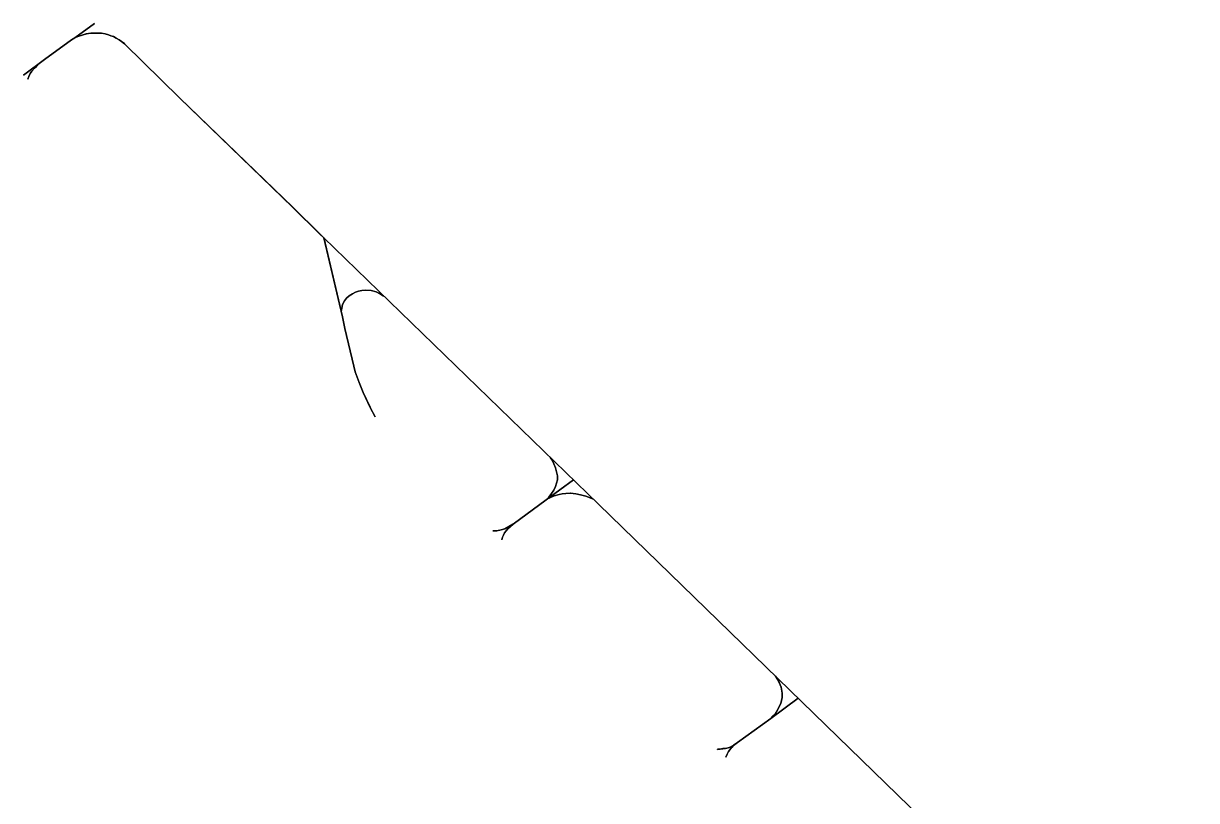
# Model space of a CAD drawing. Extents: x -291248544 to -291003570, y 98625193 to 98746984.
# Drawn here: x -291248544 to -291188300, y 98691525 to 98731465 of the extents above; entities that cross this region are included whole.
import ezdxf

# ---------------------------------------------------------------- set-up
doc = ezdxf.new("R2010")
doc.units = 0

msp = doc.modelspace()

# ---------------------------------------------------------------- linework, layer by layer
at = {"layer": 'mg_to_dxf', "color": 2}
for points in [[(-291244903.97, 98731464.09), (-291244903.75, 98731465.49), (-291245911.64, 98730732.48), (-291245910.24, 98730732.26)], [(-291245910.24, 98730732.26), (-291245910.46, 98730730.86), (-291244902.57, 98731463.87), (-291244903.97, 98731464.09)], [(-291244903.97, 98731464.09), (-291244902.57, 98731463.87), (-291244903.75, 98731465.49), (-291244903.97, 98731464.09)], [(-291246071.27, 98730617.23), (-291246071.04, 98730618.63), (-291247468.04, 98729610.96), (-291247466.64, 98729610.74)], [(-291247466.64, 98729610.74), (-291247466.86, 98729609.34), (-291246069.87, 98730617), (-291246071.27, 98730617.23)], [(-291245911.05, 98730731.67), (-291245910.73, 98730733.13), (-291246071.85, 98730618.04), (-291246070.45, 98730617.81)], [(-291246070.45, 98730617.81), (-291246071.85, 98730618.04), (-291246070.69, 98730616.42), (-291246070.45, 98730617.81)], [(-291246071.27, 98730617.23), (-291246069.87, 98730617), (-291246071.04, 98730618.63), (-291246071.27, 98730617.23)], [(-291246070.45, 98730617.81), (-291246070.69, 98730616.42), (-291245909.74, 98730731.38), (-291245911.05, 98730731.67)], [(-291245910.24, 98730732.26), (-291245911.64, 98730732.48), (-291245910.46, 98730730.86), (-291245910.24, 98730732.26)], [(-291245750.89, 98730800.43), (-291245750.31, 98730801.77), (-291245911.6, 98730732.64), (-291245910.18, 98730732.16)], [(-291245910.18, 98730732.16), (-291245911.6, 98730732.64), (-291245910.61, 98730730.89), (-291245910.18, 98730732.16)], [(-291245911.05, 98730731.67), (-291245909.74, 98730731.38), (-291245910.73, 98730733.13), (-291245911.05, 98730731.67)], [(-291245910.18, 98730732.16), (-291245910.61, 98730730.89), (-291245749.63, 98730799.88), (-291245750.89, 98730800.43)], [(-291245476.25, 98730880.6), (-291245475.57, 98730881.84), (-291245751.25, 98730801.43), (-291245749.95, 98730800.77)], [(-291245749.95, 98730800.77), (-291245751.25, 98730801.43), (-291245750.57, 98730799.55), (-291245749.95, 98730800.77)], [(-291245750.89, 98730800.43), (-291245749.63, 98730799.88), (-291245750.31, 98730801.77), (-291245750.89, 98730800.43)], [(-291245749.95, 98730800.77), (-291245750.57, 98730799.55), (-291245475.01, 98730879.92), (-291245476.25, 98730880.6)], [(-291245316.03, 98730926.38), (-291245315.28, 98730927.63), (-291245476.53, 98730881.56), (-291245475.29, 98730880.87)], [(-291245475.29, 98730880.87), (-291245476.53, 98730881.56), (-291245475.97, 98730879.64), (-291245475.29, 98730880.87)], [(-291245476.25, 98730880.6), (-291245475.01, 98730879.92), (-291245475.57, 98730881.84), (-291245476.25, 98730880.6)], [(-291245475.29, 98730880.87), (-291245475.97, 98730879.64), (-291245314.86, 98730925.67), (-291245316.03, 98730926.38)], [(-291245087.16, 98730960.77), (-291245086.28, 98730961.92), (-291245316.26, 98730927.42), (-291245315.06, 98730926.59)], [(-291245315.06, 98730926.59), (-291245316.26, 98730927.42), (-291245315.83, 98730925.46), (-291245315.06, 98730926.59)], [(-291245316.03, 98730926.38), (-291245314.86, 98730925.67), (-291245315.28, 98730927.63), (-291245316.03, 98730926.38)], [(-291245315.06, 98730926.59), (-291245315.83, 98730925.46), (-291245086.07, 98730959.92), (-291245087.16, 98730960.77)], [(-291244904.06, 98730972.26), (-291244903.1, 98730973.32), (-291245087.27, 98730961.81), (-291245086.17, 98730960.88)], [(-291245086.17, 98730960.88), (-291245087.27, 98730961.81), (-291245087.06, 98730959.82), (-291245086.17, 98730960.88)], [(-291245087.16, 98730960.77), (-291245086.07, 98730959.92), (-291245086.28, 98730961.92), (-291245087.16, 98730960.77)], [(-291245086.17, 98730960.88), (-291245087.06, 98730959.82), (-291244903.03, 98730971.32), (-291244904.06, 98730972.26)], [(-291244903.06, 98730972.29), (-291244904.1, 98730973.29), (-291244904.03, 98730971.29), (-291244903.06, 98730972.29)], [(-291244743.85, 98730972.29), (-291244742.82, 98730973.29), (-291244904.1, 98730973.29), (-291244903.06, 98730972.29)], [(-291244904.06, 98730972.26), (-291244903.03, 98730971.32), (-291244903.1, 98730973.32), (-291244904.06, 98730972.26)], [(-291244903.06, 98730972.29), (-291244904.03, 98730971.29), (-291244742.87, 98730971.29), (-291244743.85, 98730972.29)], [(-291244742.85, 98730972.26), (-291244743.82, 98730973.32), (-291244743.87, 98730971.32), (-291244742.85, 98730972.26)], [(-291244742.85, 98730972.26), (-291244743.87, 98730971.32), (-291244536.94, 98730959.82), (-291244537.85, 98730960.87)], [(-291244743.85, 98730972.29), (-291244742.87, 98730971.29), (-291244742.82, 98730973.29), (-291244743.85, 98730972.29)], [(-291244537.85, 98730960.87), (-291244536.76, 98730961.81), (-291244743.82, 98730973.32), (-291244742.85, 98730972.26)], [(-291244536.86, 98730960.78), (-291244537.76, 98730961.9), (-291244537.94, 98730959.91), (-291244536.86, 98730960.78)], [(-291244536.86, 98730960.78), (-291244537.94, 98730959.91), (-291244353.96, 98730936.91), (-291244354.75, 98730938.02)], [(-291244537.85, 98730960.87), (-291244536.94, 98730959.82), (-291244536.76, 98730961.81), (-291244537.85, 98730960.87)], [(-291244354.75, 98730938.02), (-291244353.54, 98730938.88), (-291244537.76, 98730961.9), (-291244536.86, 98730960.78)], [(-291244353.77, 98730937.81), (-291244354.51, 98730939.09), (-291244354.94, 98730937.13), (-291244353.77, 98730937.81)], [(-291244353.77, 98730937.81), (-291244354.94, 98730937.13), (-291244171, 98730879.65), (-291244171.62, 98730880.89)], [(-291244354.75, 98730938.02), (-291244353.96, 98730936.91), (-291244353.54, 98730938.88), (-291244354.75, 98730938.02)], [(-291244171.62, 98730880.89), (-291244170.33, 98730881.53), (-291244354.51, 98730939.09), (-291244353.77, 98730937.81)], [(-291244170.68, 98730880.55), (-291244171.27, 98730881.87), (-291244171.94, 98730879.98), (-291244170.68, 98730880.55)], [(-291244170.68, 98730880.55), (-291244171.94, 98730879.98), (-291244056.58, 98730833.84), (-291244057.17, 98730835.15)], [(-291244171.62, 98730880.89), (-291244171, 98730879.65), (-291244170.33, 98730881.53), (-291244171.62, 98730880.89)], [(-291244057.17, 98730835.15), (-291244055.89, 98730835.71), (-291244171.27, 98730881.87), (-291244170.68, 98730880.55)], [(-291244056.23, 98730834.8), (-291244056.83, 98730836.06), (-291244057.52, 98730834.18), (-291244056.23, 98730834.8)], [(-291244056.23, 98730834.8), (-291244057.52, 98730834.18), (-291243919.31, 98730788.11), (-291243919.85, 98730789.34)], [(-291244057.17, 98730835.15), (-291244056.58, 98730833.84), (-291244055.89, 98730835.71), (-291244057.17, 98730835.15)], [(-291243919.85, 98730789.34), (-291243918.48, 98730789.94), (-291244056.83, 98730836.06), (-291244056.23, 98730834.8)], [(-291243918.94, 98730788.93), (-291243919.39, 98730790.35), (-291243920.22, 98730788.52), (-291243918.94, 98730788.93)], [(-291243918.94, 98730788.93), (-291243920.22, 98730788.52), (-291243782.11, 98730707.96), (-291243782.48, 98730709.33)], [(-291243919.85, 98730789.34), (-291243919.31, 98730788.11), (-291243918.48, 98730789.94), (-291243919.85, 98730789.34)], [(-291243782.48, 98730709.33), (-291243781.11, 98730709.69), (-291243919.39, 98730790.35), (-291243918.94, 98730788.93)], [(-291243781.61, 98730708.83), (-291243781.98, 98730710.19), (-291243782.98, 98730708.46), (-291243781.61, 98730708.83)], [(-291243781.61, 98730708.83), (-291243782.98, 98730708.46), (-291243621.93, 98730616.43), (-291243622.26, 98730617.77)], [(-291243782.48, 98730709.33), (-291243782.11, 98730707.96), (-291243781.11, 98730709.69), (-291243782.48, 98730709.33)], [(-291243622.26, 98730617.77), (-291243620.86, 98730618.12), (-291243781.98, 98730710.19), (-291243781.61, 98730708.83)], [(-291243621.42, 98730617.24), (-291243621.7, 98730618.66), (-291243622.77, 98730616.96), (-291243621.42, 98730617.24)], [(-291243621.42, 98730617.24), (-291243622.77, 98730616.96), (-291243507.57, 98730536.32), (-291243507.8, 98730537.7)], [(-291243622.26, 98730617.77), (-291243621.93, 98730616.43), (-291243620.86, 98730618.12), (-291243622.26, 98730617.77)], [(-291243507.8, 98730537.7), (-291243506.38, 98730537.93), (-291243621.7, 98730618.66), (-291243621.42, 98730617.24)], [(-291243506.99, 98730537.11), (-291243507.18, 98730538.53), (-291243508.37, 98730536.92), (-291243506.99, 98730537.11)], [(-291243506.99, 98730537.11), (-291243508.37, 98730536.92), (-291243347.44, 98730410.47), (-291243347.56, 98730411.84)], [(-291243507.8, 98730537.7), (-291243507.57, 98730536.32), (-291243506.38, 98730537.93), (-291243507.8, 98730537.7)], [(-291243347.56, 98730411.84), (-291243346.11, 98730411.97), (-291243507.18, 98730538.53), (-291243506.99, 98730537.11)], [(-291243346.81, 98730411.18), (-291243346.86, 98730412.63), (-291243348.19, 98730411.13), (-291243346.81, 98730411.18)], [(-291243346.81, 98730411.18), (-291243348.19, 98730411.13), (-291240509.37, 98727629.55), (-291240509.39, 98727630.97)], [(-291243347.56, 98730411.84), (-291243347.44, 98730410.47), (-291243346.11, 98730411.97), (-291243347.56, 98730411.84)], [(-291240509.39, 98727630.97), (-291240507.98, 98727630.98), (-291243346.86, 98730412.63), (-291243346.81, 98730411.18)], [(-291247467.44, 98729610.14), (-291247467.23, 98729611.55), (-291248543.78, 98728809.86), (-291248542.38, 98728809.66)], [(-291248542.38, 98728809.66), (-291248542.59, 98728808.26), (-291247466.05, 98729609.94), (-291247467.44, 98729610.14)], [(-291247742.04, 98729404.08), (-291247742.09, 98729405.5), (-291247880.08, 98729256.01), (-291247878.69, 98729256.04)], [(-291247878.69, 98729256.04), (-291247878.66, 98729254.61), (-291247740.63, 98729404.14), (-291247742.04, 98729404.08)], [(-291247742.04, 98729404.08), (-291247740.63, 98729404.14), (-291247742.09, 98729405.5), (-291247742.04, 98729404.08)], [(-291247466.64, 98729610.74), (-291247468.04, 98729610.96), (-291247466.86, 98729609.34), (-291247466.64, 98729610.74)], [(-291247467.44, 98729610.14), (-291247466.05, 98729609.94), (-291247467.23, 98729611.55), (-291247467.44, 98729610.14)], [(-291248542.38, 98728809.66), (-291248543.78, 98728809.86), (-291248542.59, 98728808.26), (-291248542.38, 98728809.66)], [(-291248268.29, 98728740.22), (-291248268.9, 98728741.54), (-291248315.01, 98728603.2), (-291248313.75, 98728603.84)], [(-291248313.75, 98728603.84), (-291248313.11, 98728602.57), (-291248267.04, 98728740.8), (-291248268.29, 98728740.22)], [(-291248199.67, 98728889.01), (-291248200.12, 98728890.43), (-291248269.27, 98728740.61), (-291248267.92, 98728741.15)], [(-291248267.92, 98728741.15), (-291248269.27, 98728740.61), (-291248267.41, 98728739.87), (-291248267.92, 98728741.15)], [(-291248268.29, 98728740.22), (-291248267.04, 98728740.8), (-291248268.9, 98728741.54), (-291248268.29, 98728740.22)], [(-291248267.92, 98728741.15), (-291248267.41, 98728739.87), (-291248198.39, 98728889.41), (-291248199.67, 98728889.01)], [(-291248108.2, 98729014.95), (-291248108.4, 98729016.38), (-291248200.63, 98728889.57), (-291248199.17, 98728889.87)], [(-291248199.17, 98728889.87), (-291248200.63, 98728889.57), (-291248198.89, 98728888.55), (-291248199.17, 98728889.87)], [(-291248199.67, 98728889.01), (-291248198.39, 98728889.41), (-291248200.12, 98728890.43), (-291248199.67, 98728889.01)], [(-291248199.17, 98728889.87), (-291248198.89, 98728888.55), (-291248106.84, 98729015.13), (-291248108.2, 98729014.95)], [(-291247980.33, 98729159.63), (-291247980.39, 98729161.07), (-291248109.02, 98729015.6), (-291248107.58, 98729015.73)], [(-291248107.58, 98729015.73), (-291248109.02, 98729015.6), (-291248107.46, 98729014.35), (-291248107.58, 98729015.73)], [(-291248108.2, 98729014.95), (-291248106.84, 98729015.13), (-291248108.4, 98729016.38), (-291248108.2, 98729014.95)], [(-291248107.58, 98729015.73), (-291248107.46, 98729014.35), (-291247978.95, 98729159.68), (-291247980.33, 98729159.63)], [(-291247879.39, 98729255.33), (-291247879.38, 98729256.72), (-291247981.08, 98729160.35), (-291247979.64, 98729160.34)], [(-291247979.64, 98729160.34), (-291247981.08, 98729160.35), (-291247979.64, 98729158.96), (-291247979.64, 98729160.34)], [(-291247980.33, 98729159.63), (-291247978.95, 98729159.68), (-291247980.39, 98729161.07), (-291247980.33, 98729159.63)], [(-291247979.64, 98729160.34), (-291247979.64, 98729158.96), (-291247877.95, 98729255.32), (-291247879.39, 98729255.33)], [(-291247878.69, 98729256.04), (-291247880.08, 98729256.01), (-291247878.66, 98729254.61), (-291247878.69, 98729256.04)], [(-291247879.39, 98729255.33), (-291247877.95, 98729255.32), (-291247879.38, 98729256.72), (-291247879.39, 98729255.33)], [(-291248313.75, 98728603.84), (-291248315.01, 98728603.2), (-291248313.11, 98728602.57), (-291248313.75, 98728603.84)], [(-291240508.67, 98727630.27), (-291240508.69, 98727631.68), (-291240510.09, 98727630.25), (-291240508.67, 98727630.27)], [(-291240508.67, 98727630.27), (-291240510.09, 98727630.25), (-291234718.66, 98722021.95), (-291234718.68, 98722023.36)], [(-291240509.39, 98727630.97), (-291240509.37, 98727629.55), (-291240507.98, 98727630.98), (-291240509.39, 98727630.97)], [(-291234718.68, 98722023.36), (-291234717.27, 98722023.38), (-291240508.69, 98727631.68), (-291240508.67, 98727630.27)], [(-291234717.97, 98722022.66), (-291234717.98, 98722024.08), (-291234719.38, 98722022.65), (-291234717.97, 98722022.66)], [(-291234717.97, 98722022.66), (-291234719.38, 98722022.65), (-291233299.6, 98720625.77), (-291233299.61, 98720627.18)], [(-291234718.68, 98722023.36), (-291234718.66, 98722021.95), (-291234717.27, 98722023.38), (-291234718.68, 98722023.36)], [(-291233299.61, 98720627.18), (-291233298.2, 98720627.19), (-291234717.98, 98722024.08), (-291234717.97, 98722022.66)], [(-291233298.9, 98720626.48), (-291233298.9, 98720627.89), (-291233300.32, 98720626.48), (-291233298.9, 98720626.48)], [(-291233298.9, 98720626.48), (-291233300.32, 98720626.48), (-291233139.39, 98720465.55), (-291233139.39, 98720466.97)], [(-291233299.61, 98720627.18), (-291233299.6, 98720625.77), (-291233298.2, 98720627.19), (-291233299.61, 98720627.18)], [(-291233139.39, 98720466.97), (-291233137.98, 98720466.97), (-291233298.9, 98720627.89), (-291233298.9, 98720626.48)], [(-291233138.68, 98720466.27), (-291233138.69, 98720467.67), (-291233140.1, 98720466.25), (-291233138.68, 98720466.27)], [(-291233138.68, 98720466.27), (-291233140.1, 98720466.25), (-291219017.37, 98706755.53), (-291219017.39, 98706756.94)], [(-291233139.39, 98720466.97), (-291233139.39, 98720465.55), (-291233137.98, 98720466.97), (-291233139.39, 98720466.97)], [(-291219017.39, 98706756.94), (-291219015.97, 98706756.96), (-291233138.69, 98720467.67), (-291233138.68, 98720466.27)], [(-291233116.03, 98720454.68), (-291233115.29, 98720455.89), (-291233117.24, 98720455.43), (-291233116.03, 98720454.68)], [(-291233116.03, 98720454.68), (-291233117.24, 98720455.43), (-291232155.71, 98716391.82), (-291232154.96, 98716393)], [(-291232154.96, 98716393), (-291232153.75, 98716392.24), (-291233115.29, 98720455.89), (-291233116.03, 98720454.68)], [(-291232063.51, 98717216.03), (-291232063.92, 98717217.51), (-291232156.01, 98717021.82), (-291232154.63, 98717022.4)], [(-291232154.63, 98717022.4), (-291232154.11, 98717021.16), (-291232062.24, 98717216.39), (-291232063.51, 98717216.03)], [(-291231949.19, 98717342.01), (-291231949.23, 98717343.45), (-291232064.47, 98717216.68), (-291232062.95, 98717216.87)], [(-291232062.95, 98717216.87), (-291232064.47, 98717216.68), (-291232062.79, 98717215.56), (-291232062.95, 98717216.87)], [(-291232063.51, 98717216.03), (-291232062.24, 98717216.39), (-291232063.92, 98717217.51), (-291232063.51, 98717216.03)], [(-291232062.95, 98717216.87), (-291232062.79, 98717215.56), (-291231947.81, 98717342.04), (-291231949.19, 98717342.01)], [(-291231811.89, 98717467.92), (-291231811.77, 98717469.4), (-291231949.93, 98717342.74), (-291231948.48, 98717342.71)], [(-291231948.48, 98717342.71), (-291231949.93, 98717342.74), (-291231948.51, 98717341.33), (-291231948.48, 98717342.71)], [(-291231949.19, 98717342.01), (-291231947.81, 98717342.04), (-291231949.23, 98717343.45), (-291231949.19, 98717342.01)], [(-291231948.48, 98717342.71), (-291231948.51, 98717341.33), (-291231810.54, 98717467.81), (-291231811.89, 98717467.92)], [(-291231651.73, 98717570.99), (-291231651.38, 98717572.4), (-291231812.56, 98717468.79), (-291231811.1, 98717468.53)], [(-291231811.1, 98717468.53), (-291231812.56, 98717468.79), (-291231811.33, 98717467.2), (-291231811.1, 98717468.53)], [(-291231811.89, 98717467.92), (-291231810.54, 98717467.81), (-291231811.77, 98717469.4), (-291231811.89, 98717467.92)], [(-291231811.1, 98717468.53), (-291231811.33, 98717467.2), (-291231650.39, 98717570.66), (-291231651.73, 98717570.99)], [(-291231491.54, 98717651.14), (-291231491.03, 98717652.51), (-291231652.25, 98717571.9), (-291231650.86, 98717571.48)], [(-291231650.86, 98717571.48), (-291231652.25, 98717571.9), (-291231651.26, 98717570.16), (-291231650.86, 98717571.48)], [(-291231651.73, 98717570.99), (-291231650.39, 98717570.66), (-291231651.38, 98717572.4), (-291231651.73, 98717570.99)], [(-291231650.86, 98717571.48), (-291231651.26, 98717570.16), (-291231490.25, 98717650.67), (-291231491.54, 98717651.14)], [(-291231331.34, 98717708.42), (-291231330.67, 98717709.72), (-291231491.95, 98717652.12), (-291231490.62, 98717651.54)], [(-291231490.62, 98717651.54), (-291231491.95, 98717652.12), (-291231491.17, 98717650.28), (-291231490.62, 98717651.54)], [(-291231491.54, 98717651.14), (-291231490.25, 98717650.67), (-291231491.03, 98717652.51), (-291231491.54, 98717651.14)], [(-291231490.62, 98717651.54), (-291231491.17, 98717650.28), (-291231330.13, 98717707.79), (-291231331.34, 98717708.42)], [(-291231171.14, 98717742.81), (-291231170.3, 98717744.02), (-291231331.64, 98717709.45), (-291231330.38, 98717708.69)], [(-291231330.38, 98717708.69), (-291231331.64, 98717709.45), (-291231331.09, 98717707.52), (-291231330.38, 98717708.69)], [(-291231331.34, 98717708.42), (-291231330.13, 98717707.79), (-291231330.67, 98717709.72), (-291231331.34, 98717708.42)], [(-291231330.38, 98717708.69), (-291231331.09, 98717707.52), (-291231170.03, 98717742.03), (-291231171.14, 98717742.81)], [(-291230965.16, 98717754.34), (-291230964.17, 98717755.39), (-291231171.29, 98717743.89), (-291231170.15, 98717742.95)], [(-291231170.15, 98717742.95), (-291231171.29, 98717743.89), (-291231171.02, 98717741.9), (-291231170.15, 98717742.95)], [(-291231171.14, 98717742.81), (-291231170.03, 98717742.03), (-291231170.3, 98717744.02), (-291231171.14, 98717742.81)], [(-291231170.15, 98717742.95), (-291231171.02, 98717741.9), (-291230964.15, 98717753.39), (-291230965.16, 98717754.34)], [(-291230964.16, 98717754.34), (-291230965.17, 98717755.39), (-291230965.15, 98717753.38), (-291230964.16, 98717754.34)], [(-291230690.51, 98717742.94), (-291230689.35, 98717743.89), (-291230965.17, 98717755.39), (-291230964.16, 98717754.34)], [(-291230965.16, 98717754.34), (-291230964.15, 98717753.39), (-291230964.17, 98717755.39), (-291230965.16, 98717754.34)], [(-291230964.16, 98717754.34), (-291230965.15, 98717753.38), (-291230689.65, 98717741.9), (-291230690.51, 98717742.94)], [(-291230689.52, 98717742.79), (-291230690.33, 98717744.05), (-291230690.64, 98717742.06), (-291230689.52, 98717742.79)], [(-291230689.52, 98717742.79), (-291230690.64, 98717742.06), (-291230438.11, 98717673.18), (-291230438.72, 98717674.39)], [(-291230690.51, 98717742.94), (-291230689.65, 98717741.9), (-291230689.35, 98717743.89), (-291230690.51, 98717742.94)], [(-291230438.72, 98717674.39), (-291230437.39, 98717675.06), (-291230690.33, 98717744.05), (-291230689.52, 98717742.79)], [(-291230437.78, 98717674.03), (-291230438.32, 98717675.42), (-291230439.04, 98717673.54), (-291230437.78, 98717674.03)], [(-291230437.78, 98717674.03), (-291230439.04, 98717673.54), (-291230209.4, 98717558.72), (-291230209.8, 98717560.04)], [(-291230438.72, 98717674.39), (-291230438.11, 98717673.18), (-291230437.39, 98717675.06), (-291230438.72, 98717674.39)], [(-291230209.8, 98717560.04), (-291230208.41, 98717560.46), (-291230438.32, 98717675.42), (-291230437.78, 98717674.03)], [(-291230208.93, 98717559.54), (-291230209.28, 98717560.96), (-291230210.27, 98717559.21), (-291230208.93, 98717559.54)], [(-291230208.93, 98717559.54), (-291230210.27, 98717559.21), (-291230049.25, 98717455.71), (-291230049.55, 98717457.09)], [(-291230209.8, 98717560.04), (-291230209.4, 98717558.72), (-291230208.41, 98717560.46), (-291230209.8, 98717560.04)], [(-291230049.55, 98717457.09), (-291230048.17, 98717457.39), (-291230209.28, 98717560.96), (-291230208.93, 98717559.54)], [(-291230049.55, 98717457.09), (-291230049.25, 98717455.71), (-291230048.17, 98717457.39), (-291230049.55, 98717457.09)], [(-291232200.69, 98716826.9), (-291232201.54, 98716828.07), (-291232224.57, 98716655.37), (-291232223.44, 98716656.23)], [(-291232223.44, 98716656.23), (-291232224.57, 98716655.37), (-291232222.59, 98716655.1), (-291232223.44, 98716656.23)], [(-291232223.44, 98716656.23), (-291232222.59, 98716655.1), (-291232199.57, 98716827.71), (-291232200.69, 98716826.9)], [(-291232154.96, 98717021.45), (-291232155.68, 98717022.76), (-291232201.72, 98716827.09), (-291232200.51, 98716827.88)], [(-291232200.51, 98716827.88), (-291232201.72, 98716827.09), (-291232199.75, 98716826.72), (-291232200.51, 98716827.88)], [(-291232200.69, 98716826.9), (-291232199.57, 98716827.71), (-291232201.54, 98716828.07), (-291232200.69, 98716826.9)], [(-291232200.51, 98716827.88), (-291232199.75, 98716826.72), (-291232153.78, 98717022.1), (-291232154.96, 98717021.45)], [(-291232154.63, 98717022.4), (-291232156.01, 98717021.82), (-291232154.11, 98717021.16), (-291232154.63, 98717022.4)], [(-291232154.96, 98717021.45), (-291232153.78, 98717022.1), (-291232155.68, 98717022.76), (-291232154.96, 98717021.45)], [(-291232154.75, 98716392.03), (-291232153.96, 98716393.22), (-291232155.92, 98716392.8), (-291232154.75, 98716392.03)], [(-291232154.75, 98716392.03), (-291232155.92, 98716392.8), (-291232041.29, 98715785.28), (-291232040.5, 98715786.47)], [(-291232154.96, 98716393), (-291232155.71, 98716391.82), (-291232153.75, 98716392.24), (-291232154.96, 98716393)], [(-291232040.5, 98715786.47), (-291232039.33, 98715785.7), (-291232153.96, 98716393.22), (-291232154.75, 98716392.03)], [(-291232040.29, 98715785.49), (-291232039.54, 98715786.67), (-291232041.5, 98715786.26), (-291232040.29, 98715785.49)], [(-291232040.29, 98715785.49), (-291232041.5, 98715786.26), (-291231583.5, 98713851.21), (-291231582.76, 98713852.42)], [(-291232040.5, 98715786.47), (-291232041.29, 98715785.28), (-291232039.33, 98715785.7), (-291232040.5, 98715786.47)], [(-291231582.76, 98713852.42), (-291231581.55, 98713851.67), (-291232039.54, 98715786.67), (-291232040.29, 98715785.49)], [(-291231582.52, 98713851.44), (-291231581.79, 98713852.65), (-291231583.73, 98713852.18), (-291231582.52, 98713851.44)], [(-291231582.52, 98713851.44), (-291231583.73, 98713852.18), (-291231514.82, 98713565.05), (-291231514.09, 98713566.31)], [(-291231582.76, 98713852.42), (-291231583.5, 98713851.21), (-291231581.55, 98713851.67), (-291231582.76, 98713852.42)], [(-291231514.09, 98713566.31), (-291231512.9, 98713565.63), (-291231581.79, 98713852.65), (-291231582.52, 98713851.44)], [(-291231513.8, 98713565.36), (-291231513.19, 98713566.59), (-291231515.11, 98713566.01), (-291231513.8, 98713565.36)], [(-291231513.8, 98713565.36), (-291231515.11, 98713566.01), (-291231308.74, 98713004.24), (-291231308.16, 98713005.54)], [(-291231514.09, 98713566.31), (-291231514.82, 98713565.05), (-291231512.9, 98713565.63), (-291231514.09, 98713566.31)], [(-291231308.16, 98713005.54), (-291231306.88, 98713004.95), (-291231513.19, 98713566.59), (-291231513.8, 98713565.36)], [(-291231307.8, 98713004.6), (-291231307.24, 98713005.89), (-291231309.1, 98713005.17), (-291231307.8, 98713004.6)], [(-291231307.8, 98713004.6), (-291231309.1, 98713005.17), (-291231102.72, 98712489.21), (-291231102.18, 98712490.55)], [(-291231308.16, 98713005.54), (-291231308.74, 98713004.24), (-291231306.88, 98713004.95), (-291231308.16, 98713005.54)], [(-291231102.18, 98712490.55), (-291231100.89, 98712490.02), (-291231307.24, 98713005.89), (-291231307.8, 98713004.6)], [(-291231101.77, 98712489.63), (-291231101.29, 98712490.94), (-291231103.12, 98712490.13), (-291231101.77, 98712489.63)], [(-291231101.77, 98712489.63), (-291231103.12, 98712490.13), (-291230736.45, 98711733.87), (-291230736, 98711735.22)], [(-291231102.18, 98712490.55), (-291231102.72, 98712489.21), (-291231100.89, 98712490.02), (-291231102.18, 98712490.55)], [(-291230736, 98711735.22), (-291230734.67, 98711734.77), (-291231101.29, 98712490.94), (-291231101.77, 98712489.63)], [(-291230735.55, 98711734.33), (-291230735.12, 98711735.66), (-291230736.9, 98711734.76), (-291230735.55, 98711734.33)], [(-291230735.55, 98711734.33), (-291230736.9, 98711734.76), (-291230484.66, 98711253.21), (-291230484.24, 98711254.56)], [(-291230736, 98711735.22), (-291230736.45, 98711733.87), (-291230734.67, 98711734.77), (-291230736, 98711735.22)], [(-291230484.24, 98711254.56), (-291230482.89, 98711254.14), (-291230735.12, 98711735.66), (-291230735.55, 98711734.33)], [(-291230484.24, 98711254.56), (-291230484.66, 98711253.21), (-291230482.89, 98711254.14), (-291230484.24, 98711254.56)], [(-291221488.69, 98709159.43), (-291221488.36, 98709160.8), (-291221490.07, 98709159.75), (-291221488.69, 98709159.43)], [(-291221488.69, 98709159.43), (-291221490.07, 98709159.75), (-291221398.01, 98709010.17), (-291221397.66, 98709011.5)], [(-291221397.66, 98709011.5), (-291221396.26, 98709011.14), (-291221488.36, 98709160.8), (-291221488.69, 98709159.43)], [(-291221397.18, 98709010.63), (-291221396.75, 98709012.01), (-291221398.5, 98709011.04), (-291221397.18, 98709010.63)], [(-291221397.18, 98709010.63), (-291221398.5, 98709011.04), (-291221306.52, 98708827.09), (-291221306.07, 98708828.42)], [(-291221397.66, 98709011.5), (-291221398.01, 98709010.17), (-291221396.26, 98709011.14), (-291221397.66, 98709011.5)], [(-291221306.07, 98708828.42), (-291221304.72, 98708827.96), (-291221396.75, 98709012.01), (-291221397.18, 98709010.63)], [(-291221305.63, 98708827.52), (-291221305.16, 98708828.86), (-291221306.96, 98708827.99), (-291221305.63, 98708827.52)], [(-291221305.63, 98708827.52), (-291221306.96, 98708827.99), (-291221215.03, 98708632.64), (-291221214.51, 98708633.88)], [(-291221306.07, 98708828.42), (-291221306.52, 98708827.09), (-291221304.72, 98708827.96), (-291221306.07, 98708828.42)], [(-291221214.51, 98708633.88), (-291221213.13, 98708633.29), (-291221305.16, 98708828.86), (-291221305.63, 98708827.52)], [(-291221214.19, 98708632.93), (-291221213.45, 98708634.24), (-291221215.36, 98708633.59), (-291221214.19, 98708632.93)], [(-291221214.19, 98708632.93), (-291221215.36, 98708633.59), (-291221169.39, 98708426.73), (-291221168.63, 98708427.92)], [(-291221214.51, 98708633.88), (-291221215.03, 98708632.64), (-291221213.13, 98708633.29), (-291221214.51, 98708633.88)], [(-291221168.63, 98708427.92), (-291221167.43, 98708427.15), (-291221213.45, 98708634.24), (-291221214.19, 98708632.93)], [(-291221168.42, 98708426.94), (-291221167.64, 98708428.13), (-291221169.6, 98708427.71), (-291221168.42, 98708426.94)], [(-291221168.42, 98708426.94), (-291221169.6, 98708427.71), (-291221123.64, 98708209.4), (-291221122.85, 98708210.48)], [(-291221168.63, 98708427.92), (-291221169.39, 98708426.73), (-291221167.43, 98708427.15), (-291221168.63, 98708427.92)], [(-291221122.85, 98708210.48), (-291221121.64, 98708209.6), (-291221167.64, 98708428.13), (-291221168.42, 98708426.94)], [(-291221122.74, 98708209.49), (-291221121.74, 98708210.6), (-291221123.74, 98708210.39), (-291221122.74, 98708209.49)], [(-291221122.74, 98708209.49), (-291221123.74, 98708210.39), (-291221123.74, 98708003.62), (-291221122.74, 98708004.5)], [(-291221122.85, 98708210.48), (-291221123.64, 98708209.4), (-291221121.64, 98708209.6), (-291221122.85, 98708210.48)], [(-291221122.74, 98708004.5), (-291221121.74, 98708003.36), (-291221121.74, 98708210.6), (-291221122.74, 98708209.49)], [(-291220299.17, 98708003.7), (-291220298.95, 98708005.1), (-291221695.94, 98706985.99), (-291221694.54, 98706985.77)], [(-291221694.54, 98706985.77), (-291221694.76, 98706984.37), (-291220297.77, 98708003.48), (-291220299.17, 98708003.7)], [(-291221214.51, 98707671.67), (-291221215.02, 98707672.93), (-291221306.93, 98707477.61), (-291221305.63, 98707478.02)], [(-291221305.63, 98707478.02), (-291221305.19, 98707476.62), (-291221213.14, 98707672.22), (-291221214.51, 98707671.67)], [(-291221168.66, 98707831.86), (-291221169.34, 98707833.08), (-291221215.37, 98707671.99), (-291221214.16, 98707672.6)], [(-291221214.16, 98707672.6), (-291221215.37, 98707671.99), (-291221213.49, 98707671.28), (-291221214.16, 98707672.6)], [(-291221214.51, 98707671.67), (-291221213.14, 98707672.22), (-291221215.02, 98707672.93), (-291221214.51, 98707671.67)], [(-291221214.16, 98707672.6), (-291221213.49, 98707671.28), (-291221167.42, 98707832.55), (-291221168.66, 98707831.86)], [(-291221122.87, 98708003.51), (-291221123.61, 98708004.62), (-291221169.61, 98707832.12), (-291221168.39, 98707832.82)], [(-291221168.39, 98707832.82), (-291221169.61, 98707832.12), (-291221167.68, 98707831.59), (-291221168.39, 98707832.82)], [(-291221168.66, 98707831.86), (-291221167.42, 98707832.55), (-291221169.34, 98707833.08), (-291221168.66, 98707831.86)], [(-291221168.39, 98707832.82), (-291221167.68, 98707831.59), (-291221121.61, 98708004.35), (-291221122.87, 98708003.51)], [(-291221122.74, 98708004.5), (-291221123.74, 98708003.62), (-291221121.74, 98708003.36), (-291221122.74, 98708004.5)], [(-291221122.87, 98708003.51), (-291221121.61, 98708004.35), (-291221123.61, 98708004.62), (-291221122.87, 98708003.51)], [(-291220299.17, 98708003.7), (-291220297.77, 98708003.48), (-291220298.95, 98708005.1), (-291220299.17, 98708003.7)], [(-291221695.35, 98706985.18), (-291221695.13, 98706986.58), (-291223389.7, 98705738.55), (-291223388.27, 98705738.36)], [(-291223388.27, 98705738.36), (-291223388.45, 98705736.99), (-291221693.95, 98706984.96), (-291221695.35, 98706985.18)], [(-291221694.54, 98706985.77), (-291221695.94, 98706985.99), (-291221694.76, 98706984.37), (-291221694.54, 98706985.77)], [(-291221695.35, 98706985.18), (-291221693.95, 98706984.96), (-291221695.13, 98706986.58), (-291221695.35, 98706985.18)], [(-291221557.97, 98707122.45), (-291221558.02, 98707123.81), (-291221673.12, 98707008.72), (-291221671.7, 98707008.72)], [(-291221671.7, 98707008.72), (-291221673.12, 98707008.72), (-291221671.7, 98707007.3), (-291221671.7, 98707008.72)], [(-291221283.42, 98707179.82), (-291221282.84, 98707181.17), (-291221672.92, 98707009.07), (-291221671.6, 98707008.56)], [(-291221671.6, 98707008.56), (-291221672.92, 98707009.07), (-291221672.11, 98707007.25), (-291221671.6, 98707008.56)], [(-291221671.6, 98707008.56), (-291221672.11, 98707007.25), (-291221282.17, 98707179.28), (-291221283.42, 98707179.82)], [(-291221671.7, 98707008.72), (-291221671.7, 98707007.3), (-291221556.51, 98707122.5), (-291221557.97, 98707122.45)], [(-291221420.59, 98707305.51), (-291221420.8, 98707306.89), (-291221558.68, 98707123.06), (-291221557.32, 98707123.2)], [(-291221557.32, 98707123.2), (-291221558.68, 98707123.06), (-291221557.16, 98707121.74), (-291221557.32, 98707123.2)], [(-291221557.97, 98707122.45), (-291221556.51, 98707122.5), (-291221558.02, 98707123.81), (-291221557.97, 98707122.45)], [(-291221557.32, 98707123.2), (-291221557.16, 98707121.74), (-291221419.17, 98707305.73), (-291221420.59, 98707305.51)], [(-291221306.13, 98707477.15), (-291221306.44, 98707478.48), (-291221421.38, 98707306.07), (-291221420.01, 98707306.32)], [(-291221420.01, 98707306.32), (-291221421.38, 98707306.07), (-291221419.75, 98707304.91), (-291221420.01, 98707306.32)], [(-291221420.59, 98707305.51), (-291221419.17, 98707305.73), (-291221420.8, 98707306.89), (-291221420.59, 98707305.51)], [(-291221420.01, 98707306.32), (-291221419.75, 98707304.91), (-291221304.7, 98707477.49), (-291221306.13, 98707477.15)], [(-291221305.63, 98707478.02), (-291221306.93, 98707477.61), (-291221305.19, 98707476.62), (-291221305.63, 98707478.02)], [(-291221306.13, 98707477.15), (-291221304.7, 98707477.49), (-291221306.44, 98707478.48), (-291221306.13, 98707477.15)], [(-291221031.67, 98707248.56), (-291221030.98, 98707249.78), (-291221283.78, 98707180.84), (-291221282.48, 98707180.16)], [(-291221282.48, 98707180.16), (-291221283.78, 98707180.84), (-291221283.11, 98707178.95), (-291221282.48, 98707180.16)], [(-291221283.42, 98707179.82), (-291221282.17, 98707179.28), (-291221282.84, 98707181.17), (-291221283.42, 98707179.82)], [(-291221282.48, 98707180.16), (-291221283.11, 98707178.95), (-291221030.44, 98707247.86), (-291221031.67, 98707248.56)], [(-291220871.46, 98707294.33), (-291220870.66, 98707295.59), (-291221031.94, 98707249.51), (-291221030.71, 98707248.83)], [(-291221030.71, 98707248.83), (-291221031.94, 98707249.51), (-291221031.4, 98707247.59), (-291221030.71, 98707248.83)], [(-291221031.67, 98707248.56), (-291221030.44, 98707247.86), (-291221030.98, 98707249.78), (-291221031.67, 98707248.56)], [(-291221030.71, 98707248.83), (-291221031.4, 98707247.59), (-291220870.32, 98707293.61), (-291220871.46, 98707294.33)], [(-291220688.37, 98707305.88), (-291220687.42, 98707306.94), (-291220871.64, 98707295.42), (-291220870.47, 98707294.5)], [(-291220870.47, 98707294.5), (-291220871.64, 98707295.42), (-291220871.3, 98707293.44), (-291220870.47, 98707294.5)], [(-291220871.46, 98707294.33), (-291220870.32, 98707293.61), (-291220870.66, 98707295.59), (-291220871.46, 98707294.33)], [(-291220870.47, 98707294.5), (-291220871.3, 98707293.44), (-291220687.31, 98707304.94), (-291220688.37, 98707305.88)], [(-291220459.48, 98707317.33), (-291220458.47, 98707318.38), (-291220688.42, 98707306.88), (-291220687.37, 98707305.93)], [(-291220687.37, 98707305.93), (-291220688.42, 98707306.88), (-291220688.31, 98707304.88), (-291220687.37, 98707305.93)], [(-291220688.37, 98707305.88), (-291220687.31, 98707304.94), (-291220687.42, 98707306.94), (-291220688.37, 98707305.88)], [(-291220687.37, 98707305.93), (-291220688.31, 98707304.88), (-291220458.5, 98707316.38), (-291220459.48, 98707317.33)], [(-291220458.48, 98707317.31), (-291220459.47, 98707318.4), (-291220459.5, 98707316.39), (-291220458.48, 98707317.31)], [(-291220458.48, 98707317.31), (-291220459.5, 98707316.39), (-291220183.98, 98707293.43), (-291220184.83, 98707294.51)], [(-291220459.48, 98707317.33), (-291220458.5, 98707316.38), (-291220458.47, 98707318.38), (-291220459.48, 98707317.33)], [(-291220184.83, 98707294.51), (-291220183.67, 98707295.41), (-291220459.47, 98707318.4), (-291220458.48, 98707317.31)], [(-291220183.84, 98707294.35), (-291220184.66, 98707295.57), (-291220184.97, 98707293.58), (-291220183.84, 98707294.35)], [(-291220183.84, 98707294.35), (-291220184.97, 98707293.58), (-291219932.3, 98707236.16), (-291219933.04, 98707237.35)], [(-291220184.83, 98707294.51), (-291220183.98, 98707293.43), (-291220183.67, 98707295.41), (-291220184.83, 98707294.51)], [(-291219933.04, 98707237.35), (-291219931.84, 98707238.11), (-291220184.66, 98707295.57), (-291220183.84, 98707294.35)], [(-291219932.07, 98707237.12), (-291219932.81, 98707238.34), (-291219933.27, 98707236.39), (-291219932.07, 98707237.12)], [(-291219932.07, 98707237.12), (-291219933.27, 98707236.39), (-291219657.72, 98707167.51), (-291219658.38, 98707168.7)], [(-291219933.04, 98707237.35), (-291219932.3, 98707236.16), (-291219931.84, 98707238.11), (-291219933.04, 98707237.35)], [(-291219658.38, 98707168.7), (-291219657.1, 98707169.41), (-291219932.81, 98707238.34), (-291219932.07, 98707237.12)], [(-291219657.43, 98707168.39), (-291219658.05, 98707169.72), (-291219658.67, 98707167.82), (-291219657.43, 98707168.39)], [(-291219657.43, 98707168.39), (-291219658.67, 98707167.82), (-291219268.72, 98707007.25), (-291219269.26, 98707008.55)], [(-291219658.38, 98707168.7), (-291219657.72, 98707167.51), (-291219657.1, 98707169.41), (-291219658.38, 98707168.7)], [(-291219269.26, 98707008.55), (-291219267.96, 98707009.1), (-291219658.05, 98707169.72), (-291219657.43, 98707168.39)], [(-291219269.26, 98707008.55), (-291219268.72, 98707007.25), (-291219267.96, 98707009.1), (-291219269.26, 98707008.55)], [(-291219016.67, 98706756.24), (-291219016.69, 98706757.66), (-291219018.08, 98706756.22), (-291219016.67, 98706756.24)], [(-291219016.67, 98706756.24), (-291219018.08, 98706756.22), (-291188301.43, 98676886.45), (-291188301.44, 98676887.86)], [(-291219017.39, 98706756.94), (-291219017.37, 98706755.53), (-291219015.97, 98706756.96), (-291219017.39, 98706756.94)], [(-291188301.44, 98676887.86), (-291188300.03, 98676887.88), (-291219016.69, 98706757.66), (-291219016.67, 98706756.24)], [(-291224236.04, 98705394.72), (-291224235.16, 98705395.77), (-291224442.08, 98705384.27), (-291224441.03, 98705383.33)], [(-291224441.03, 98705383.33), (-291224442.08, 98705384.27), (-291224441.97, 98705382.27), (-291224441.03, 98705383.33)], [(-291224441.03, 98705383.33), (-291224441.97, 98705382.27), (-291224234.91, 98705393.78), (-291224236.04, 98705394.72)], [(-291224007.14, 98705440.42), (-291224006.41, 98705441.59), (-291224236.15, 98705395.64), (-291224235.04, 98705394.84)], [(-291224235.04, 98705394.84), (-291224236.15, 98705395.64), (-291224235.9, 98705393.65), (-291224235.04, 98705394.84)], [(-291224236.04, 98705394.72), (-291224234.91, 98705393.78), (-291224235.16, 98705395.77), (-291224236.04, 98705394.72)], [(-291224235.04, 98705394.84), (-291224235.9, 98705393.65), (-291224005.91, 98705439.65), (-291224007.14, 98705440.42)], [(-291223824.03, 98705497.59), (-291223823.46, 98705498.82), (-291224007.38, 98705441.34), (-291224006.17, 98705440.67)], [(-291224006.17, 98705440.67), (-291224007.38, 98705441.34), (-291224006.88, 98705439.4), (-291224006.17, 98705440.67)], [(-291224007.14, 98705440.42), (-291224005.91, 98705439.65), (-291224006.41, 98705441.59), (-291224007.14, 98705440.42)], [(-291224006.17, 98705440.67), (-291224006.88, 98705439.4), (-291223822.67, 98705496.97), (-291223824.03, 98705497.59)], [(-291223846.61, 98705291.27), (-291223847.12, 98705292.78), (-291223893.31, 98705165.77), (-291223892.04, 98705166.33)], [(-291223892.04, 98705166.33), (-291223891.45, 98705165.02), (-291223845.4, 98705291.68), (-291223846.61, 98705291.27)], [(-291223755.24, 98705382.95), (-291223755.27, 98705384.32), (-291223847.66, 98705291.94), (-291223846.07, 98705292.11)], [(-291223846.07, 98705292.11), (-291223847.66, 98705291.94), (-291223845.93, 98705290.84), (-291223846.07, 98705292.11)], [(-291223846.61, 98705291.27), (-291223845.4, 98705291.68), (-291223847.12, 98705292.78), (-291223846.61, 98705291.27)], [(-291223846.07, 98705292.11), (-291223845.93, 98705290.84), (-291223753.78, 98705382.99), (-291223755.24, 98705382.95)], [(-291223412, 98705726.38), (-291223411.61, 98705727.74), (-291223824.38, 98705498.42), (-291223823.11, 98705497.99)], [(-291223823.11, 98705497.99), (-291223824.38, 98705498.42), (-291223823.59, 98705496.57), (-291223823.11, 98705497.99)], [(-291223824.03, 98705497.59), (-291223822.67, 98705496.97), (-291223823.46, 98705498.82), (-291223824.03, 98705497.59)], [(-291223823.11, 98705497.99), (-291223823.59, 98705496.57), (-291223410.64, 98705725.99), (-291223412, 98705726.38)], [(-291223663.64, 98705497.35), (-291223663.74, 98705498.83), (-291223755.94, 98705383.58), (-291223754.57, 98705383.69)], [(-291223754.57, 98705383.69), (-291223755.94, 98705383.58), (-291223754.45, 98705382.24), (-291223754.57, 98705383.69)], [(-291223755.24, 98705382.95), (-291223753.78, 98705382.99), (-291223755.27, 98705384.32), (-291223755.24, 98705382.95)], [(-291223754.57, 98705383.69), (-291223754.45, 98705382.24), (-291223662.29, 98705497.44), (-291223663.64, 98705497.35)], [(-291223389.05, 98705737.74), (-291223388.92, 98705739.18), (-291223664.43, 98705498.11), (-291223662.95, 98705498.07)], [(-291223662.95, 98705498.07), (-291223664.43, 98705498.11), (-291223662.98, 98705496.72), (-291223662.95, 98705498.07)], [(-291223663.64, 98705497.35), (-291223662.29, 98705497.44), (-291223663.74, 98705498.83), (-291223663.64, 98705497.35)], [(-291223662.95, 98705498.07), (-291223662.98, 98705496.72), (-291223387.67, 98705737.62), (-291223389.05, 98705737.74)], [(-291223412, 98705726.38), (-291223410.64, 98705725.99), (-291223411.61, 98705727.74), (-291223412, 98705726.38)], [(-291223388.27, 98705738.36), (-291223389.7, 98705738.55), (-291223388.45, 98705736.99), (-291223388.27, 98705738.36)], [(-291223389.05, 98705737.74), (-291223387.67, 98705737.62), (-291223388.92, 98705739.18), (-291223389.05, 98705737.74)], [(-291223938.15, 98705062.39), (-291223938.76, 98705063.7), (-291223984.87, 98704925.38), (-291223983.61, 98704926.01)], [(-291223983.61, 98704926.01), (-291223984.87, 98704925.38), (-291223982.97, 98704924.75), (-291223983.61, 98704926.01)], [(-291223983.61, 98704926.01), (-291223982.97, 98704924.75), (-291223936.9, 98705062.98), (-291223938.15, 98705062.39)], [(-291223892.42, 98705165.41), (-291223892.94, 98705166.69), (-291223939.13, 98705062.77), (-291223937.78, 98705063.32)], [(-291223937.78, 98705063.32), (-291223939.13, 98705062.77), (-291223937.26, 98705062.05), (-291223937.78, 98705063.32)], [(-291223938.15, 98705062.39), (-291223936.9, 98705062.98), (-291223938.76, 98705063.7), (-291223938.15, 98705062.39)], [(-291223937.78, 98705063.32), (-291223937.26, 98705062.05), (-291223891.08, 98705165.95), (-291223892.42, 98705165.41)], [(-291223892.04, 98705166.33), (-291223893.31, 98705165.77), (-291223891.45, 98705165.02), (-291223892.04, 98705166.33)], [(-291223892.42, 98705165.41), (-291223891.08, 98705165.95), (-291223892.94, 98705166.69), (-291223892.42, 98705165.41)], [(-291209930.14, 98697909.89), (-291209929.87, 98697911.28), (-291209931.53, 98697910.17), (-291209930.14, 98697909.89)], [(-291209930.14, 98697909.89), (-291209931.53, 98697910.17), (-291209747.92, 98697634.75), (-291209747.59, 98697636.07)], [(-291209747.59, 98697636.07), (-291209746.15, 98697635.71), (-291209929.87, 98697911.28), (-291209930.14, 98697909.89)], [(-291209747.12, 98697635.19), (-291209746.63, 98697636.59), (-291209748.4, 98697635.63), (-291209747.12, 98697635.19)], [(-291209747.12, 98697635.19), (-291209748.4, 98697635.63), (-291209679.38, 98697474.61), (-291209678.85, 98697475.89)], [(-291209747.59, 98697636.07), (-291209747.92, 98697634.75), (-291209746.15, 98697635.71), (-291209747.59, 98697636.07)], [(-291209678.85, 98697475.89), (-291209677.52, 98697475.34), (-291209746.63, 98697636.59), (-291209747.12, 98697635.19)], [(-291209678.48, 98697474.96), (-291209677.89, 98697476.27), (-291209679.75, 98697475.54), (-291209678.48, 98697474.96)], [(-291209678.48, 98697474.96), (-291209679.75, 98697475.54), (-291209633.68, 98697348.83), (-291209633.05, 98697350.02)], [(-291209678.85, 98697475.89), (-291209679.38, 98697474.61), (-291209677.52, 98697475.34), (-291209678.85, 98697475.89)], [(-291209633.05, 98697350.02), (-291209631.73, 98697349.33), (-291209677.89, 98697476.27), (-291209678.48, 98697474.96)], [(-291209632.8, 98697349.05), (-291209631.98, 98697350.29), (-291209633.92, 98697349.8), (-291209632.8, 98697349.05)], [(-291209632.8, 98697349.05), (-291209633.92, 98697349.8), (-291209588.02, 98697051.43), (-291209587.17, 98697052.5)], [(-291209633.05, 98697350.02), (-291209633.68, 98697348.83), (-291209631.73, 98697349.33), (-291209633.05, 98697350.02)], [(-291209587.17, 98697052.5), (-291209586.02, 98697051.58), (-291209631.98, 98697350.29), (-291209632.8, 98697349.05)], [(-291208763.52, 98696788.49), (-291208763.33, 98696789.89), (-291210160.29, 98695736.44), (-291210158.9, 98695736.23)], [(-291210158.9, 98695736.23), (-291210159.11, 98695734.82), (-291208762.12, 98696788.29), (-291208763.52, 98696788.49)], [(-291209587.17, 98696822.62), (-291209588.02, 98696823.69), (-291209611.04, 98696674.07), (-291209609.91, 98696674.84)], [(-291209609.91, 98696674.84), (-291209609.08, 98696673.64), (-291209586.02, 98696823.54), (-291209587.17, 98696822.62)], [(-291209587.1, 98697051.5), (-291209586.1, 98697052.58), (-291209588.1, 98697052.43), (-291209587.1, 98697051.5)], [(-291209587.1, 98697051.5), (-291209588.1, 98697052.43), (-291209588.1, 98696822.7), (-291209587.1, 98696823.62)], [(-291209587.1, 98696823.62), (-291209588.1, 98696822.7), (-291209586.1, 98696822.54), (-291209587.1, 98696823.62)], [(-291209587.17, 98697052.5), (-291209588.02, 98697051.43), (-291209586.02, 98697051.58), (-291209587.17, 98697052.5)], [(-291209587.17, 98696822.62), (-291209586.02, 98696823.54), (-291209588.02, 98696823.69), (-291209587.17, 98696822.62)], [(-291209587.1, 98696823.62), (-291209586.1, 98696822.54), (-291209586.1, 98697052.58), (-291209587.1, 98697051.5)], [(-291208763.52, 98696788.49), (-291208762.12, 98696788.29), (-291208763.33, 98696789.89), (-291208763.52, 98696788.49)], [(-291209839.13, 98696147.49), (-291209839.48, 98696148.83), (-291209931.47, 98695999.34), (-291209930.16, 98695999.57)], [(-291209930.16, 98695999.57), (-291209929.89, 98695998.09), (-291209837.73, 98696147.86), (-291209839.13, 98696147.49)], [(-291209655.99, 98696513.68), (-291209656.47, 98696514.94), (-291209839.97, 98696147.96), (-291209838.64, 98696148.37)], [(-291209838.64, 98696148.37), (-291209839.97, 98696147.96), (-291209838.22, 98696146.98), (-291209838.64, 98696148.37)], [(-291209839.1, 98696147.47), (-291209839.51, 98696148.85), (-291209839.75, 98696148.39), (-291209838.86, 98696147.93)], [(-291209838.86, 98696147.93), (-291209839.75, 98696148.39), (-291209838.22, 98696146.99), (-291209838.64, 98696148.36)], [(-291209839.1, 98696147.47), (-291209837.76, 98696147.88), (-291209839.51, 98696148.85), (-291209839.1, 98696147.47)], [(-291209839.13, 98696147.49), (-291209837.73, 98696147.86), (-291209839.48, 98696148.83), (-291209839.13, 98696147.49)], [(-291209838.64, 98696148.36), (-291209838.22, 98696146.99), (-291209837.76, 98696147.88), (-291209839.1, 98696147.47)], [(-291209838.64, 98696148.37), (-291209838.22, 98696146.98), (-291209654.6, 98696514.21), (-291209655.99, 98696513.68)], [(-291209610.12, 98696673.87), (-291209610.83, 98696675.04), (-291209656.84, 98696514.01), (-291209655.62, 98696514.61)], [(-291209655.62, 98696514.61), (-291209656.84, 98696514.01), (-291209654.96, 98696513.28), (-291209655.62, 98696514.61)], [(-291209655.99, 98696513.68), (-291209654.6, 98696514.21), (-291209656.47, 98696514.94), (-291209655.99, 98696513.68)], [(-291209655.62, 98696514.61), (-291209654.96, 98696513.28), (-291209608.87, 98696674.61), (-291209610.12, 98696673.87)], [(-291209609.91, 98696674.84), (-291209611.04, 98696674.07), (-291209609.08, 98696673.64), (-291209609.91, 98696674.84)], [(-291209610.12, 98696673.87), (-291209608.87, 98696674.61), (-291209610.83, 98696675.04), (-291209610.12, 98696673.87)], [(-291210159.71, 98695735.64), (-291210159.49, 98695737.03), (-291211876.91, 98694511.94), (-291211875.51, 98694511.7)], [(-291211875.51, 98694511.7), (-291211875.74, 98694510.31), (-291210158.3, 98695735.42), (-291210159.71, 98695735.64)], [(-291210068.09, 98695861.45), (-291210068.14, 98695862.88), (-291210183.27, 98695736.23), (-291210181.85, 98695736.3)], [(-291210181.85, 98695736.3), (-291210183.27, 98695736.23), (-291210181.79, 98695734.89), (-291210181.85, 98695736.3)], [(-291210181.85, 98695736.3), (-291210181.79, 98695734.89), (-291210066.69, 98695861.5), (-291210068.09, 98695861.45)], [(-291210158.9, 98695736.23), (-291210160.29, 98695736.44), (-291210159.11, 98695734.82), (-291210158.9, 98695736.23)], [(-291210159.71, 98695735.64), (-291210158.3, 98695735.42), (-291210159.49, 98695737.03), (-291210159.71, 98695735.64)], [(-291209930.78, 98695998.79), (-291209930.85, 98696000.13), (-291210068.83, 98695862.15), (-291210067.4, 98695862.17)], [(-291210067.4, 98695862.17), (-291210068.83, 98695862.15), (-291210067.38, 98695860.77), (-291210067.4, 98695862.17)], [(-291210068.09, 98695861.45), (-291210066.69, 98695861.5), (-291210068.14, 98695862.88), (-291210068.09, 98695861.45)], [(-291210067.4, 98695862.17), (-291210067.38, 98695860.77), (-291209929.27, 98695998.88), (-291209930.78, 98695998.79)], [(-291209930.16, 98695999.57), (-291209931.47, 98695999.34), (-291209929.89, 98695998.09), (-291209930.16, 98695999.57)], [(-291209930.78, 98695998.79), (-291209929.27, 98695998.88), (-291209930.85, 98696000.13), (-291209930.78, 98695998.79)], [(-291212036.55, 98694385.26), (-291212036.25, 98694386.64), (-291212197.19, 98694283.18), (-291212195.92, 98694282.81)], [(-291212195.92, 98694282.81), (-291212196.36, 98694281.34), (-291212035.17, 98694384.96), (-291212036.55, 98694385.26)], [(-291212082.24, 98694362.26), (-291212082.25, 98694363.76), (-291212174.57, 98694259.9), (-291212173.13, 98694260.02)], [(-291212173.13, 98694260.02), (-291212173.01, 98694258.64), (-291212080.9, 98694362.27), (-291212082.24, 98694362.26)], [(-291211876.32, 98694511.12), (-291211876.09, 98694512.52), (-291212082.99, 98694363.09), (-291212081.5, 98694362.93)], [(-291212081.5, 98694362.93), (-291212082.99, 98694363.09), (-291212081.64, 98694361.6), (-291212081.5, 98694362.93)], [(-291212082.24, 98694362.26), (-291212080.9, 98694362.27), (-291212082.25, 98694363.76), (-291212082.24, 98694362.26)], [(-291212081.5, 98694362.93), (-291212081.64, 98694361.6), (-291211874.93, 98694510.89), (-291211876.32, 98694511.12)], [(-291212036.55, 98694385.26), (-291212035.17, 98694384.96), (-291212036.25, 98694386.64), (-291212036.55, 98694385.26)], [(-291211875.51, 98694511.7), (-291211876.91, 98694511.94), (-291211875.74, 98694510.31), (-291211875.51, 98694511.7)], [(-291211876.32, 98694511.12), (-291211874.93, 98694510.89), (-291211876.09, 98694512.52), (-291211876.32, 98694511.12)], [(-291212769.05, 98694168.05), (-291212768.18, 98694169.13), (-291212906.47, 98694157.6), (-291212905.39, 98694156.69)], [(-291212905.39, 98694156.69), (-291212906.47, 98694157.6), (-291212906.3, 98694155.61), (-291212905.39, 98694156.69)], [(-291212905.39, 98694156.69), (-291212906.3, 98694155.61), (-291212767.93, 98694167.14), (-291212769.05, 98694168.05)], [(-291212631.72, 98694190.9), (-291212630.86, 98694192.05), (-291212769.17, 98694169), (-291212768.06, 98694168.17)], [(-291212768.06, 98694168.17), (-291212769.17, 98694169), (-291212768.92, 98694167.02), (-291212768.06, 98694168.17)], [(-291212769.05, 98694168.05), (-291212767.93, 98694167.14), (-291212768.18, 98694169.13), (-291212769.05, 98694168.05)], [(-291212768.06, 98694168.17), (-291212768.92, 98694167.02), (-291212630.61, 98694190.07), (-291212631.72, 98694190.9)], [(-291212494.4, 98694202.38), (-291212493.56, 98694203.45), (-291212631.85, 98694191.93), (-291212630.73, 98694191.02)], [(-291212630.73, 98694191.02), (-291212631.85, 98694191.93), (-291212631.6, 98694189.94), (-291212630.73, 98694191.02)], [(-291212631.72, 98694190.9), (-291212630.61, 98694190.07), (-291212630.86, 98694192.05), (-291212631.72, 98694190.9)], [(-291212630.73, 98694191.02), (-291212631.6, 98694189.94), (-291212493.23, 98694201.47), (-291212494.4, 98694202.38)], [(-291212357.05, 98694236.63), (-291212356.34, 98694237.84), (-291212494.55, 98694203.29), (-291212493.41, 98694202.54)], [(-291212493.41, 98694202.54), (-291212494.55, 98694203.29), (-291212494.22, 98694201.31), (-291212493.41, 98694202.54)], [(-291212494.4, 98694202.38), (-291212493.23, 98694201.47), (-291212493.56, 98694203.45), (-291212494.4, 98694202.38)], [(-291212493.41, 98694202.54), (-291212494.22, 98694201.31), (-291212355.82, 98694235.91), (-291212357.05, 98694236.63)], [(-291212402.54, 98693915.86), (-291212403.05, 98693917.22), (-291212472.12, 98693756.04), (-291212470.81, 98693756.56)], [(-291212470.81, 98693756.56), (-291212472.12, 98693756.04), (-291212470.29, 98693755.25), (-291212470.81, 98693756.56)], [(-291212470.81, 98693756.56), (-291212470.29, 98693755.25), (-291212401.25, 98693916.34), (-291212402.54, 98693915.86)], [(-291212333.92, 98694041.77), (-291212334.28, 98694043.19), (-291212403.48, 98693916.32), (-291212402.1, 98693916.76)], [(-291212402.1, 98693916.76), (-291212403.48, 98693916.32), (-291212401.68, 98693915.44), (-291212402.1, 98693916.76)], [(-291212402.54, 98693915.86), (-291212401.25, 98693916.34), (-291212403.05, 98693917.22), (-291212402.54, 98693915.86)], [(-291212402.1, 98693916.76), (-291212401.68, 98693915.44), (-291212332.6, 98694042.1), (-291212333.92, 98694041.77)], [(-291212196.84, 98694282.39), (-291212196.28, 98694283.59), (-291212357.31, 98694237.58), (-291212356.09, 98694236.89)], [(-291212356.09, 98694236.89), (-291212357.31, 98694237.58), (-291212356.79, 98694235.65), (-291212356.09, 98694236.89)], [(-291212357.05, 98694236.63), (-291212355.82, 98694235.91), (-291212356.34, 98694237.84), (-291212357.05, 98694236.63)], [(-291212356.09, 98694236.89), (-291212356.79, 98694235.65), (-291212195.45, 98694281.75), (-291212196.84, 98694282.39)], [(-291212265.31, 98694133.36), (-291212265.52, 98694134.75), (-291212334.82, 98694042.35), (-291212333.38, 98694042.61)], [(-291212333.38, 98694042.61), (-291212334.82, 98694042.35), (-291212333.14, 98694041.26), (-291212333.38, 98694042.61)], [(-291212333.92, 98694041.77), (-291212332.6, 98694042.1), (-291212334.28, 98694043.19), (-291212333.92, 98694041.77)], [(-291212333.38, 98694042.61), (-291212333.14, 98694041.26), (-291212263.91, 98694133.56), (-291212265.31, 98694133.36)], [(-291212173.76, 98694259.24), (-291212173.95, 98694260.68), (-291212266.11, 98694133.95), (-291212264.72, 98694134.16)], [(-291212264.72, 98694134.16), (-291212266.11, 98694133.95), (-291212264.5, 98694132.76), (-291212264.72, 98694134.16)], [(-291212265.31, 98694133.36), (-291212263.91, 98694133.56), (-291212265.52, 98694134.75), (-291212265.31, 98694133.36)], [(-291212264.72, 98694134.16), (-291212264.5, 98694132.76), (-291212172.39, 98694259.42), (-291212173.76, 98694259.24)], [(-291212195.92, 98694282.81), (-291212197.19, 98694283.18), (-291212196.36, 98694281.34), (-291212195.92, 98694282.81)], [(-291212196.84, 98694282.39), (-291212195.45, 98694281.75), (-291212196.28, 98694283.59), (-291212196.84, 98694282.39)], [(-291212173.13, 98694260.02), (-291212174.57, 98694259.9), (-291212173.01, 98694258.64), (-291212173.13, 98694260.02)], [(-291212173.76, 98694259.24), (-291212172.39, 98694259.42), (-291212173.95, 98694260.68), (-291212173.76, 98694259.24)]]:
    msp.add_3dface(points, dxfattribs=at)

doc.saveas('drawing.dxf')
